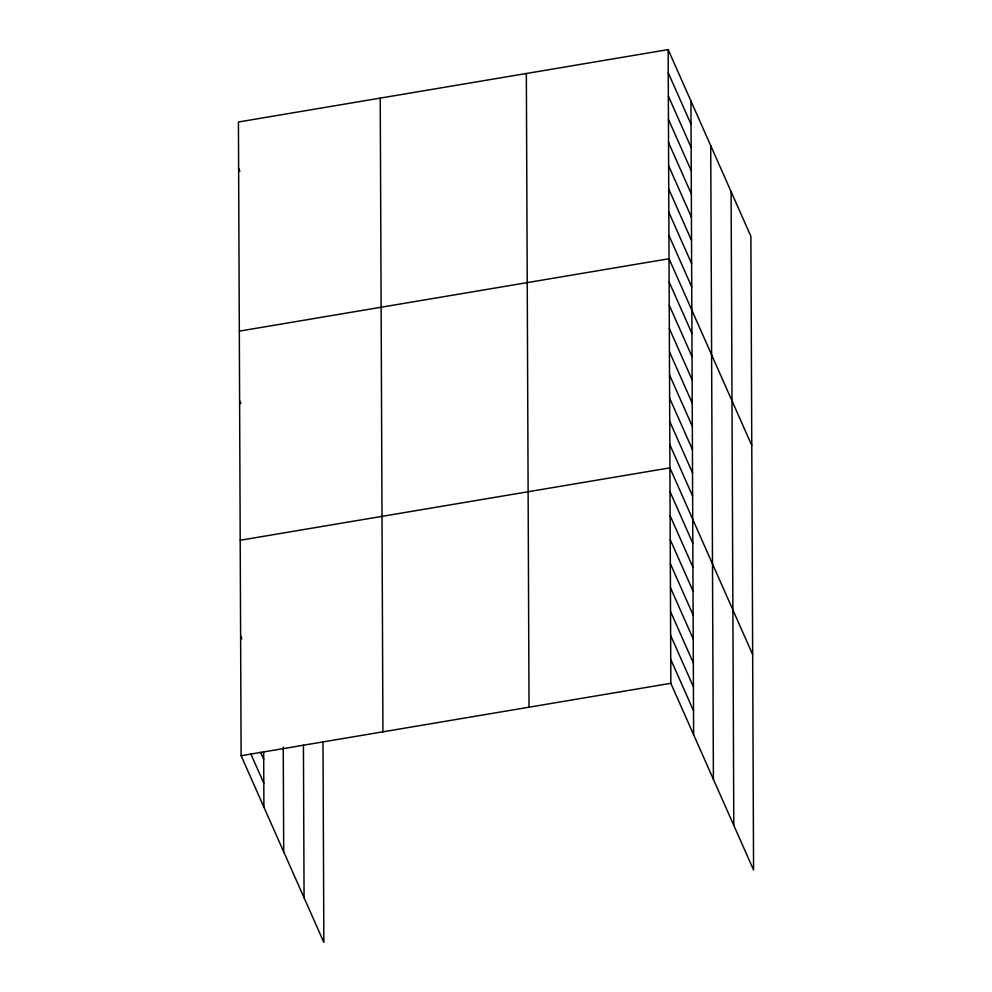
<?xml version="1.0" encoding="UTF-8"?>
<svg xmlns="http://www.w3.org/2000/svg" width="992" height="992" viewBox="0 0 992 992"><rect width="100%" height="100%" fill="white"/><g stroke="black" fill="none" stroke-linecap="round" stroke-linejoin="round"><path stroke-width="1.49" d="M668.149 49.6L670.84 683.302L753.573 869.996L750.882 236.282L668.149 49.6L238.427 122.004L241.118 755.718L323.851 942.4L322.995 741.904M239.32 331.13L669.042 258.726L751.762 445.408M240.213 540.256L669.922 467.852L752.655 654.534M241.118 755.718L670.84 683.302M668.248 72.838L691.04 124.273M668.348 96.075L691.139 147.51M668.447 119.313L691.238 170.736M668.546 142.538L691.337 193.973M668.645 165.776L691.436 217.211M668.744 189.013L691.536 240.448M668.844 212.251L691.635 263.686M668.943 235.488L691.734 286.924M669.141 281.964L691.932 333.386M669.228 305.201L692.032 356.624M669.327 328.426L692.118 379.862M669.426 351.664L692.218 403.099M669.526 374.902L692.317 426.337M669.625 398.139L692.416 449.574M669.724 421.377L692.515 472.812M669.823 444.614L692.614 496.05M670.022 491.784L692.813 543.219M670.133 515.728L692.924 567.164M670.232 539.673L693.024 591.096M670.332 563.605L693.123 615.04M670.431 587.549L693.222 638.984M670.53 611.494L693.321 662.916M670.642 635.426L693.433 686.861M670.741 659.37L693.532 710.805M238.626 168.479L239.866 171.256M239.618 400.842L240.845 403.62M240.61 636.008L241.85 638.798M260.636 752.32L263.711 759.264M250.877 754.019L263.81 783.209M731.104 191.654L733.795 825.356M710.718 145.663L713.409 779.377M690.94 101.035L693.631 734.737M526.343 73.495L529.034 707.197M380.234 98.109L382.924 731.823M303.428 745.153L304.073 897.76M283.253 747.038L283.7 851.781M263.674 751.787L263.909 807.141"/></g></svg>
